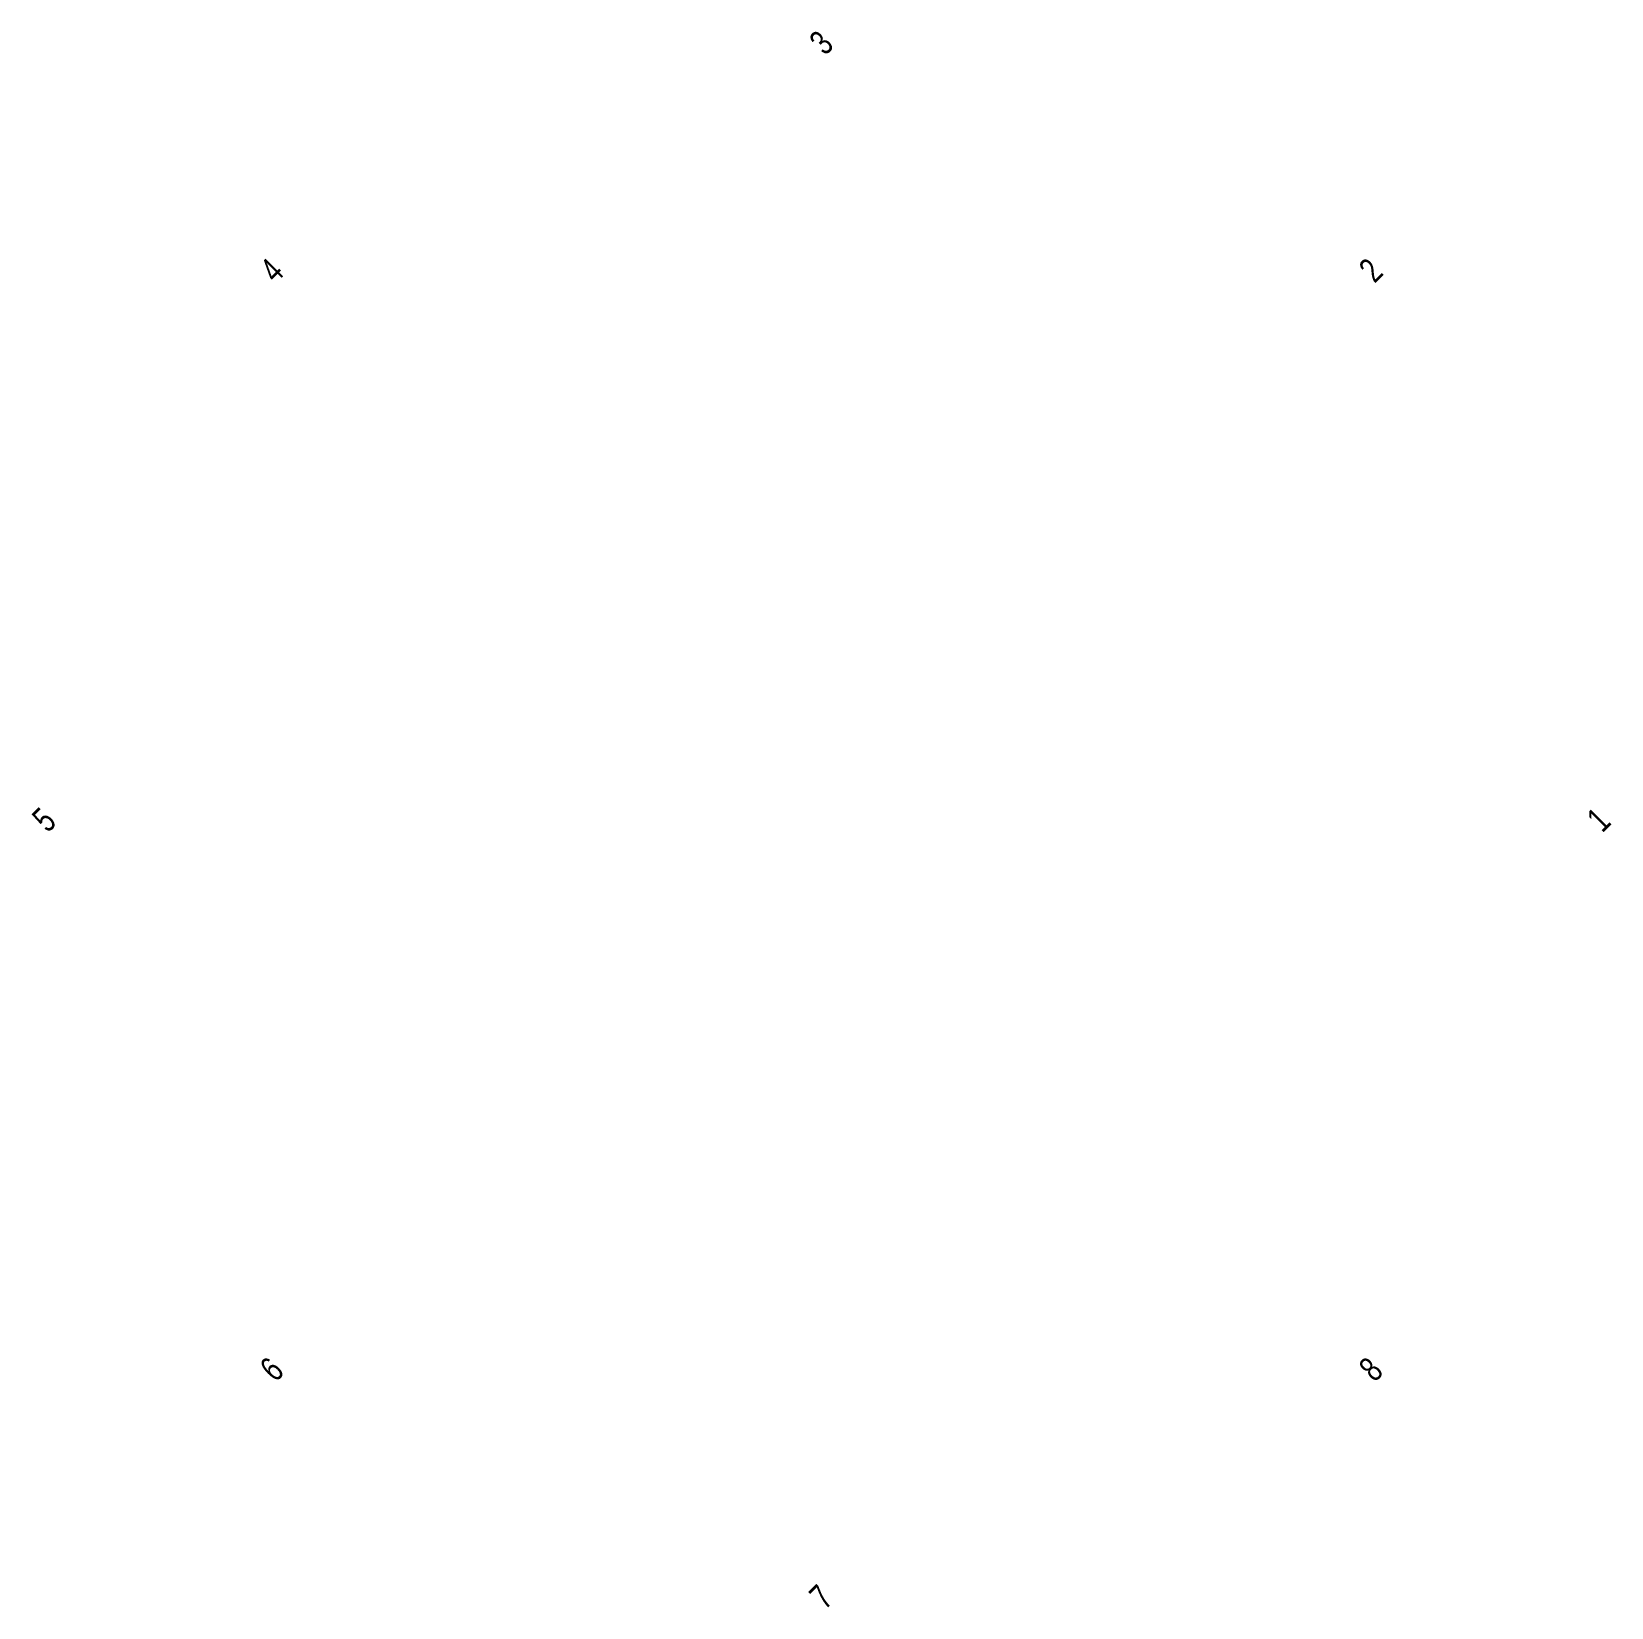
# Model space of a CAD drawing. Header units: millimetres. Extents: x -158 to 157, y -155 to 160.
import ezdxf
from ezdxf.enums import TextEntityAlignment as Align

# ---------------------------------------------------------------- set-up
doc = ezdxf.new("R2010")
doc.units = ezdxf.units.MM
doc.styles.add('Arial', font='Arial.ttf')

msp = doc.modelspace()

# ---------------------------------------------------------------- texts
at = {"style": 'Arial'}
for s, p, p2 in [('3', (0, 155.2), (2, 157.2)), ('4', (-109.74, 109.74), (-107.74, 111.74)), ('2', (109.74, 109.74), (111.74, 111.74)), ('5', (-155.2, 0), (-153.2, 2)), ('1', (155.2, 0), (157.2, 2)), ('6', (-109.74, -109.74), (-107.74, -107.74)), ('8', (109.74, -109.74), (111.74, -107.74)), ('7', (0, -155.2), (2, -153.2))]:
    msp.add_text(s, height=5, dxfattribs=at).set_placement(p, p2, align=Align.ALIGNED)

doc.saveas('drawing.dxf')
